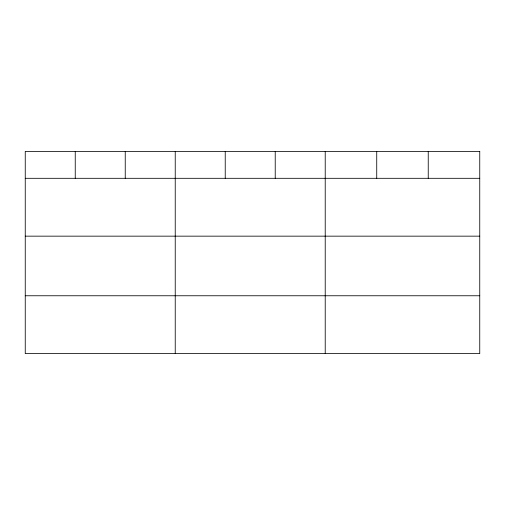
<?xml version="1.0" encoding="UTF-8"?>
<svg xmlns="http://www.w3.org/2000/svg" width="505" height="505" viewBox="0 0 505 505"><rect width="100%" height="100%" fill="white"/><g stroke="black" fill="none" stroke-linecap="round" stroke-linejoin="round"><path stroke-width="0.76" d="M25.25 178.309L479.75 178.309M25.25 236.157L479.75 236.157M25.25 295.76L479.75 295.76M428.24 151.393L428.24 178.309M376.73 151.393L376.73 178.309M325.22 151.393L325.22 353.607M275.225 151.393L275.225 178.309M225.23 151.393L225.23 178.309M175.235 151.393L175.235 353.607M125.24 151.393L125.24 178.309M75.245 151.393L75.245 178.309M479.75 151.393L25.25 151.393L25.25 353.607L479.75 353.607L479.75 151.393"/></g></svg>
